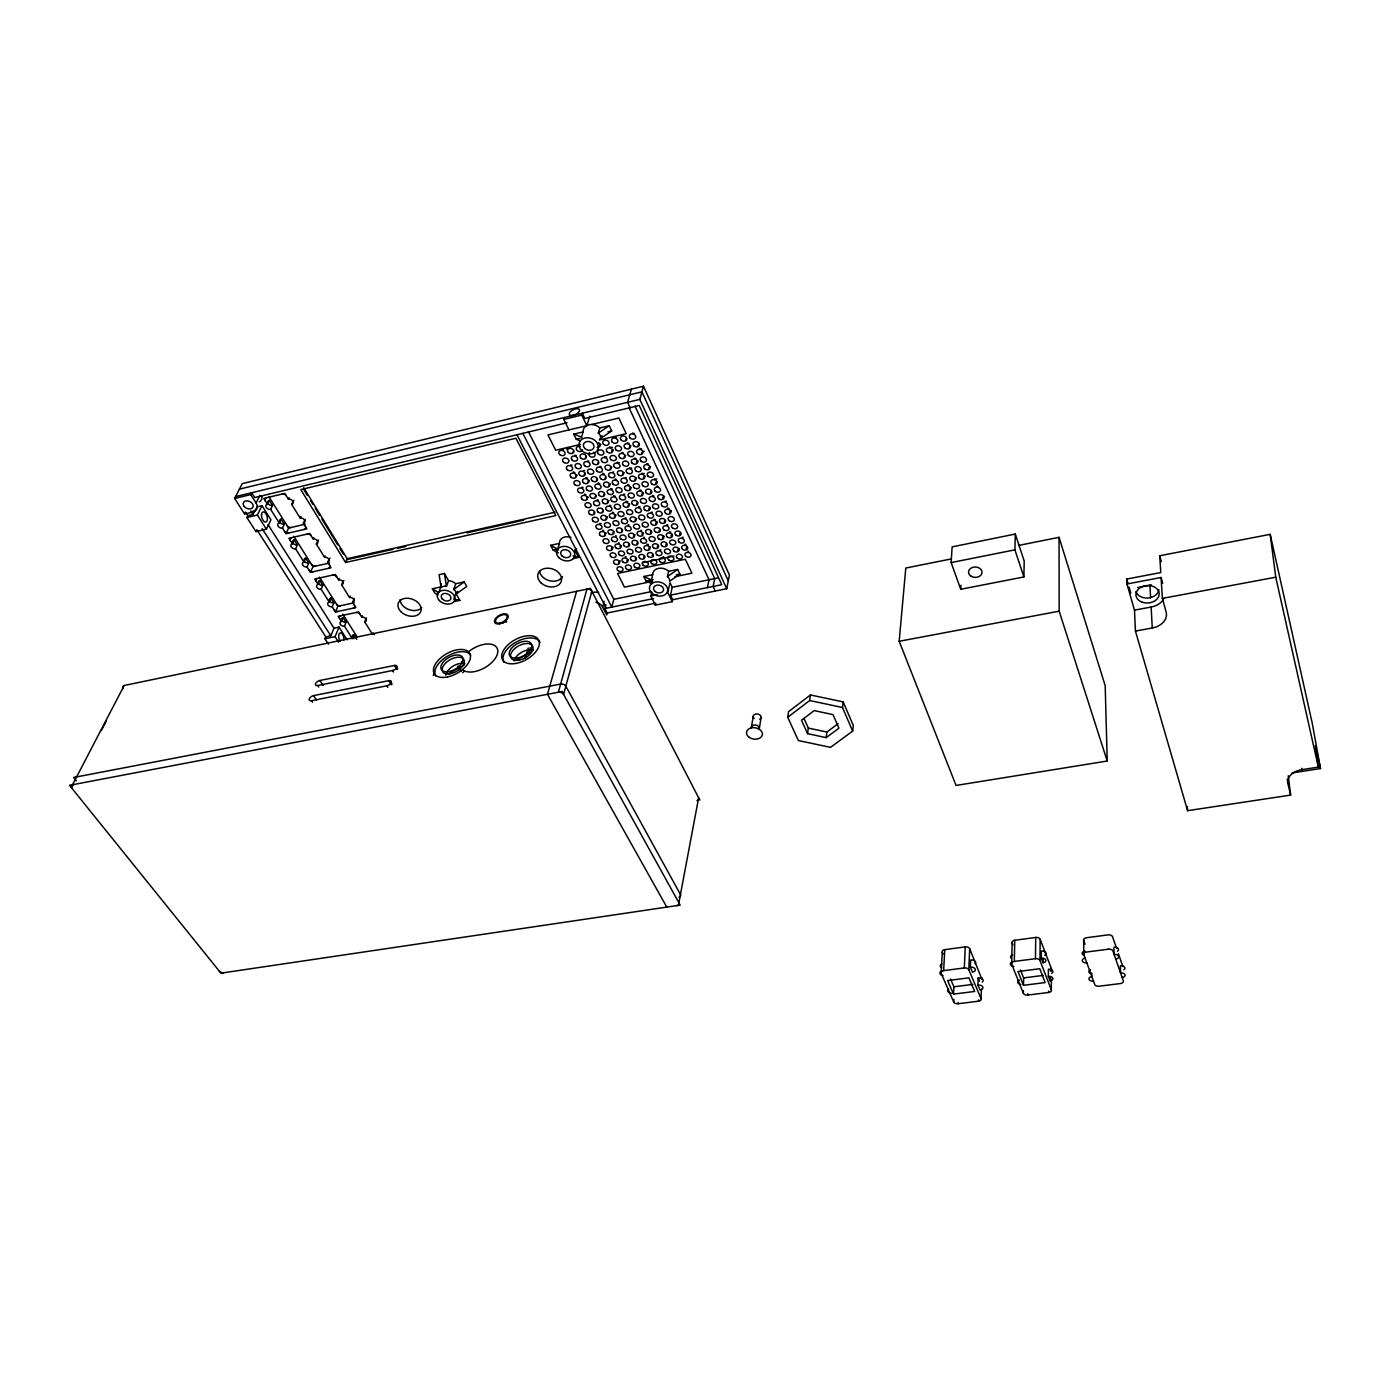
<?xml version="1.0" encoding="UTF-8"?>
<svg xmlns="http://www.w3.org/2000/svg" width="1390" height="1390" viewBox="0 0 1390 1390"><rect width="100%" height="100%" fill="white"/><g stroke="black" fill="none" stroke-linecap="round" stroke-linejoin="round"><path stroke-width="1.5" d="M1051.379 971.228L1051.379 968.587L1040.154 939.293A3.666 2.346 2.5 0 0 1035.706 937.451L1014.752 940.265A3.649 2.328 3 0 0 1012.129 943.028L1011.659 964.191L1023.353 993.294A3.649 2.259 3 0 0 1027.766 995.066L1048.633 992.477A3.666 2.276 2.6 0 0 1051.327 989.802L1051.344 979.151M1048.355 976.353A3.666 2.294 2.5 0 1 1052.769 978.16A3.666 2.294 2.5 0 1 1050.076 980.853L1048.355 976.353L1048.373 969.282A3.649 2.294 2.4 0 1 1052.491 970.55A3.649 2.294 2.4 0 1 1051.639 973.313M1048.633 992.477L1048.633 991.14M1050.076 980.853L1050.093 977.309M1041.319 958.144A3.701 2.328 2.5 0 1 1045.784 959.969A3.701 2.328 2.5 0 1 1043.091 962.731L1041.319 958.144L1041.371 951.055A3.684 2.328 2.5 0 1 1045.523 952.359A3.684 2.328 2.5 0 1 1044.672 955.173M1043.091 962.731L1043.108 959.187M1051.327 989.802L1039.981 960.507L1040.154 939.293M1039.981 960.507A3.718 2.346 2.6 0 0 1035.481 958.683L1035.706 937.451M1027.766 995.066L1027.783 993.746M1023.353 993.294L1023.405 990.618M1023.492 985.302L1017.984 971.54L1039.772 968.726L1045.158 982.574L1023.492 985.302L1023.613 977.917L1020.469 970.046M1023.891 576.954L1024.204 561.091L1015.308 534.055L952.133 546.861L951.142 562.585L960.733 589.273L1023.891 576.954L1014.909 549.849L1015.308 534.055M1011.659 964.191A3.684 2.328 3.1 0 1 1014.318 961.428L1014.752 940.265M981.74 978.821L969.681 948.692A3.614 2.311 4.1 0 0 965.251 946.885L944.783 949.631A3.597 2.294 4.6 0 0 942.298 952.341L941.134 973.348L953.714 1001.964A3.579 2.224 4.5 0 0 958.127 1003.736L978.49 1001.2A3.597 2.224 4.1 0 0 981.027 998.559L981.375 989.298M977.917 985.076A3.961 2.467 4 0 1 982.765 987.022A3.961 2.467 4 0 1 979.967 989.941L977.917 985.076L978.178 977.9A3.944 2.467 3.9 0 1 982.574 979.168A3.944 2.467 3.9 0 1 982.157 982.105M978.49 1001.2L978.543 999.862M981.027 998.559L968.795 969.751L969.681 948.692M970.324 967.162A3.996 2.519 4.1 0 1 975.224 969.125A3.996 2.519 4.1 0 1 972.427 972.114L970.324 967.162L970.62 959.986A3.979 2.519 4 0 1 974.824 961.046A3.979 2.519 4 0 1 975.12 963.861M968.795 969.751A3.649 2.294 4.2 0 0 964.312 967.944L965.251 946.885M958.127 1003.736L958.179 1002.398M953.54 994.111L947.615 980.576L968.899 977.848L974.703 991.452L953.54 994.111L953.905 986.796L950.534 979.047M953.714 1001.964L953.853 999.323M941.134 973.348A3.631 2.294 4.7 0 1 943.636 970.637L944.783 949.631M960.733 589.273L960.959 585.312M1018.627 545.436L1059.058 537.322L1105.189 685.687L1107.222 761.025L956.059 785.454L899.174 641.276L905.794 568.041L950.499 559.093M852.678 731.088L853.304 725.476L843.174 701.915L810.44 694.948L788.53 711.715L787.713 717.275L798.364 740.54L830.525 747.368L852.678 731.088L842.496 707.51L843.174 701.915M826.181 737.621L838.952 728.169L833.01 714.616L814.175 710.603L801.474 720.211L807.555 733.659L826.181 737.621L826.894 732.026L838.031 723.756M787.713 717.275L809.692 700.525L810.44 694.948M807.555 733.659L808.32 728.082L803.993 718.474M759.305 728.499L761.095 717.553M751.434 727.074L753.258 716.163M651.788 592.088L650.85 596.015L655.333 605.102L672.221 601.679L672.673 599.698L726.744 588.717L729.42 575.008L643.466 386.229L242.242 483.616L234.632 498.471L244.605 513.97L252.737 512.059L253.328 510.877M707.406 587.605L709.039 579.752L628.923 407.444M672.673 599.698L670.466 595.146L672.239 587.31L670.032 582.74L667.791 592.54L672.221 601.679M667.443 576.624L668.659 571.325L677.66 569.448L679.849 574.07L669.667 581.246A7.298 5.821 -53.7 0 0 667.443 576.607L677.66 569.448M655.333 605.102L655.802 603.121L607.187 613.007L606.683 614.971L602.635 607.117A9.122 6.742 15.3 0 0 595.945 602.235M651.997 581.767A7.298 2.537 49.6 0 1 651.423 579.943L652.709 574.643A9.209 6.985 13.6 0 1 658.443 568.371A9.209 6.985 13.6 0 1 668.659 571.325M528.374 431.612L613.807 599.316L611.791 607.117L522.814 433.35M607.187 613.007L604.876 608.525L605.918 604.633M602.635 607.117L604.181 601.262M726.744 588.717L639.834 399.382L643.466 386.229M576.624 591.289L547.469 694.305L666.766 907.097M631.373 389.165L627.62 402.318L630.104 407.67M598.291 433.124L599.82 427.981L609.237 425.74L611.722 430.952L600.793 438.319A7.749 6.533 -58.3 0 0 598.291 433.107L609.237 425.74M559.44 543.386L557.703 549.172L550.631 545.314L559.44 543.386A9.296 7.054 17.2 0 1 571.012 537.391M525.194 658.165L528.235 648.035M580.586 444.4L555.687 450.238L547.973 434.896L586.858 425.67L589.76 416.201M599.82 427.981A9.8 7.819 18.6 0 0 588.943 424.767A9.8 7.819 18.6 0 0 583.105 431.942L581.524 437.086L573.775 434.149L576.311 439.31L580.186 440.769M586.858 425.67L581.732 415.106L582.323 413.212L584.895 418.494L639.244 405.48L721.757 584.686L670.466 595.146M568.997 429.91L563.801 419.415L564.427 417.521M433.28 675.436L434.618 671.631M453.696 589.499L455.746 583.748L464.191 581.941L466.745 586.424L456.285 593.982A6.881 5.803 -51.2 0 0 453.713 589.482L464.191 581.941M446.451 586.441L448.536 580.69L444.418 573.531L439.101 574.678L441.134 587.57A6.881 6.168 -85.9 0 1 446.468 586.406L444.418 573.531M440.752 586.962L438.667 592.713L432.394 588.752L440.752 586.962A9.087 6.585 19.7 0 1 441.342 583.713M374.501 634.535A3.249 2.259 20.6 0 0 372.468 634.327L373.041 632.867M372.468 634.327L364.736 621.903L366.3 618.011M351.809 638.688A3.232 2.241 20.9 0 1 352.261 638.531L353.825 634.639L356.761 639.278M364.736 621.903A3.284 2.294 21.1 0 0 365.935 618.984A3.284 2.294 21.1 0 0 361.8 617.177L362.39 615.718M332.193 606.77L333.843 602.895L330.82 598.1L329.169 601.992A3.301 2.311 22.1 0 0 328.005 604.963A3.301 2.311 22.1 0 0 332.193 606.77L335.477 611.982L355.857 607.621L352.591 602.391L354.207 598.499M344.459 626.178L346.058 622.286L343.087 617.594L341.488 621.469A3.266 2.276 21.4 0 0 340.324 624.388A3.266 2.276 21.4 0 0 344.459 626.178L352.261 638.531M338.552 642.128L335.06 636.655L339.021 627.099L333.982 628.158L330.803 635.786L325.764 636.846L324.947 638.774L328.457 644.23M352.591 602.391A3.301 2.328 21.7 0 0 353.79 599.403A3.301 2.328 21.7 0 0 349.602 597.578L350.211 596.119M335.477 611.982L337.874 606.301L319.457 577.058M349.602 597.578L341.627 584.756L343.278 580.881A3.336 2.363 22.4 0 0 343.956 580.603M341.627 584.756A3.336 2.363 22.3 0 0 342.826 581.715A3.336 2.363 22.3 0 0 338.587 579.873L339.212 578.414M345.571 562.464L555.826 515.603L515.899 438.232L300.796 489.593L345.571 562.464L347.187 558.693L554.888 512.267M321.125 589.238L322.793 585.381L319.735 580.516L318.049 584.391A3.336 2.346 22.7 0 0 316.903 587.397A3.336 2.346 22.7 0 0 321.125 589.238L329.169 601.992M307.034 566.964L308.771 563.106L305.644 558.154L303.906 562.012A3.371 2.38 23.4 0 0 302.777 565.087A3.371 2.38 23.4 0 0 307.034 566.964L310.439 572.35L331.063 567.763L327.692 562.342L329.378 558.485A3.371 2.398 23.2 0 0 330.073 558.189M327.692 562.342A3.388 2.398 23.1 0 0 328.874 559.232A3.388 2.398 23.1 0 0 324.6 557.355L325.225 555.913M310.439 572.35L312.959 566.703L329.395 563.037M324.6 557.355L316.347 544.098L318.067 540.241A3.405 2.433 23.8 0 0 318.536 540.067M316.347 544.098A3.405 2.433 23.8 0 0 317.511 540.936A3.405 2.433 23.8 0 0 313.202 539.042L313.845 537.582M295.584 548.824L297.338 544.984L294.176 539.946L292.404 543.785A3.405 2.415 24 0 0 291.274 546.93A3.405 2.415 24 0 0 295.584 548.824L303.906 562.012M282.465 528.078L284.29 524.256L281.058 519.148L279.234 522.97A3.44 2.45 24.8 0 0 278.122 526.167A3.44 2.45 24.8 0 0 282.465 528.078L285.993 533.656L306.86 528.843L303.368 523.231L305.14 519.408M303.368 523.231A3.458 2.467 24.5 0 0 304.532 520.016A3.458 2.467 24.5 0 0 300.171 518.088L300.952 516.402M285.993 533.656L288.634 528.061L305.261 524.186M300.171 518.088L291.639 504.379L293.464 500.574A3.475 2.502 25.2 0 0 293.933 500.383M291.639 504.379A3.492 2.502 25.2 0 0 292.786 501.112A3.492 2.502 25.2 0 0 288.39 499.149L289.085 497.724M255.847 508.792L253.067 514.404L247.837 515.638L246.899 517.532L255.969 531.623L266.411 529.19L270.963 519.808L261.998 505.682L256.785 506.933M270.633 509.348L272.492 505.543L269.226 500.348L267.349 504.153A3.475 2.485 25.4 0 0 266.237 507.402A3.475 2.485 25.4 0 0 270.633 509.348L279.234 522.97M255.969 531.623L256.889 529.746L325.764 636.846M246.899 517.532L257.376 515.047L261.998 505.682M252.737 512.059A9.608 6.794 25.9 0 0 256.073 503.024L259.861 495.413M244.605 513.97L245.561 512.093L247.837 515.638M234.632 498.471L250.721 494.597L251.66 492.72L254.718 497.533L567.016 422.786M699.865 800.154L590.403 588.422L124.197 685.496L72.523 784.742A3.823 2.276 22.7 0 0 71.516 787.835L73.149 784.69M101.366 730.48L106.318 720.958M516.072 660.389L531.953 651.58L529.885 647.862M448.379 673.768L464.121 665.063L461.966 661.432M239.41 489.141L641.919 391.841L728.291 580.846M235.588 496.595L639.834 399.382M563.801 419.415L581.732 415.106M591.688 424.489L618.863 418.025L626.23 433.68L599.246 440.005M573.775 434.149L583.105 431.942M576.311 439.31L580.03 438.423M607.951 431.838L611.722 430.952M346.77 559.666L393.109 549.311M397.332 548.372L405.758 546.496M466.849 532.839L523.717 520.138M550.631 545.314L553.081 549.988L556.608 549.224M337.874 606.301L354.12 602.808M573.01 558.624L578.57 557.425L574.765 550.04A9.296 7.054 17.2 0 0 576.52 548.511M454.599 601.488L459.864 600.376L455.816 593.339L453.783 599.107L459.864 600.376M642.302 562.759L673.976 556.087M324.947 638.774L335.06 636.655M651.771 583.678L646.055 581.09L643.796 576.503L652.709 574.643M646.055 581.09L653.161 579.613M676.27 574.817L679.849 574.07M652.518 581.333L624.457 587.153L617.577 573.445L685.34 559.232L691.907 573.184L674.949 576.694M613.807 599.316L651.267 591.619M672.239 587.31L717.587 577.997M650.85 596.015L657.209 594.712M604.876 608.525L653.561 598.586M318.744 687.007L317.754 685.513A3.77 1.946 -31.7 0 1 315.599 683.637A3.77 1.946 -31.7 0 1 319.822 680.492L394.465 665.462A3.805 2.015 -30.7 0 1 396.828 667.322L397.766 668.851M317.754 685.513L392.588 670.501A3.805 2.015 -30.7 0 0 396.828 667.322M951.142 562.585L1014.909 549.849M312.489 702.193L311.482 700.699A3.805 1.981 -32 0 1 309.31 698.788A3.805 1.981 -32 0 1 313.584 695.608L388.783 680.666A3.84 2.05 -31 0 1 391.146 682.577L392.102 684.106M311.482 700.699L386.854 685.791A3.84 2.05 -31 0 0 391.146 682.577M1288.252 775.742L1290.632 795.097L1187.599 810.683L1135.439 631.077L1134.483 610.123L1126.96 583.991L1126.751 579.057L1160.772 572.558L1159.746 555.757L1270.182 534.333L1312.23 723.148L1320.5 768.548L1292.057 772.944M1126.96 583.991L1161.084 577.493L1162.666 583.314M1137.611 587.553L1149.93 585.225A17.358 13.136 -4.4 0 0 1151.424 584.895M899.174 641.276L1059.163 611.183L1059.058 537.322M1135.439 631.077L1152.275 628.002A17.792 13.205 -3.8 0 0 1166.123 612.017L1162.37 598.395L1275.759 577.197L1270.182 534.333M1134.483 610.123L1151.129 607.048A17.584 13.17 -4.1 0 0 1163.899 598.603M1290.632 795.097L1287.852 783.456A16.975 11.415 -5.1 0 1 1301.926 769.66L1318.363 767.124L1315.357 745.579L1320.5 768.548M943.636 970.637L964.312 967.944M1014.318 961.428L1035.481 958.683M953.905 986.796L972.878 984.381M1023.613 977.917L1043.23 975.415M809.692 700.525L842.496 707.51M808.32 728.082L826.894 732.026M573.062 555.826L578.57 557.425M643.796 576.503L651.423 579.943M553.081 549.988L558.38 552.89M438.128 595.198L434.983 593.2L432.394 588.752M76.294 780.885L73.583 777.497L560.622 684.054A4.014 2.849 15.2 0 1 565.834 686.243L680.457 894.482A3.631 2.363 10.7 0 1 678.98 897.21M313.584 695.608L316.572 700.091M319.822 680.492L323.106 685.461M250.791 510.86L253.067 514.404M262.102 528.53L330.803 635.786M268.062 524.655L333.982 628.158M257.376 515.047L266.411 529.19M339.021 627.099L347.118 639.834M250.721 494.597L256.073 503.024M386.854 685.791L387.827 687.32M267.349 504.153L263.753 498.437L284.828 493.415L288.39 499.149M292.404 543.785L288.911 538.278L309.744 533.482L313.202 539.042M318.049 584.391L314.679 579.057L335.251 574.504L338.587 579.873M341.488 621.469L338.222 616.309L358.568 611.982L361.8 617.177M388.783 680.666L391.337 684.731M268.704 496.404L288.634 528.061M293.777 536.245L312.959 566.703M342.809 614.172L357.317 637.193M392.588 670.501L393.526 672.03M394.465 665.462L396.984 669.528M303.68 487.699L347.187 558.693M303.837 489.628L307.225 495.153M310.613 500.695L312.872 504.379M315.13 508.062L319.648 515.429M321.907 519.113L337.735 544.915M339.994 548.598L343.382 554.141M457.918 665.984L461.219 671.544M516.976 434.757L606.266 608.247M715.277 591.045L713.139 586.441L714.738 578.587L634.952 406.002M942.298 952.341L943.098 954.165M978.178 977.9L979.55 981.149M1012.129 943.028L1012.858 944.87M1085.069 944.297L1083.714 940.544A3.736 2.38 1.4 0 1 1086.511 937.729L1108.056 934.879A3.753 2.398 0.9 0 1 1112.539 936.738L1116.448 948.015M1118.377 953.61L1122.859 966.536M1059.163 611.183L1107.222 761.025M1126.751 579.057L1127.916 583.088M1129.062 587.101L1130.8 593.13M1159.746 555.757L1161.31 561.56M1275.759 577.197L1318.363 767.124M1301.752 768.305L1301.926 769.66M1287.349 779.39L1287.852 783.456M1187.321 806.53L1187.599 810.683M1161.084 577.493L1162.37 598.395M1149.93 585.225L1150.625 597.874M1151.129 607.048L1152.275 628.002M1091.758 973L1091.828 976.579A3.718 2.311 1.6 0 0 1089.03 979.307A3.718 2.311 1.6 0 0 1093.478 981.114M1083.627 940.109L1083.818 954.374M502.416 623.363A3.77 2.05 -28.7 0 1 506.742 621.956M504.066 662.439A20.572 11.415 -28.8 0 1 516.09 642.093A20.572 11.415 -28.8 0 1 539.98 642.423M514.057 660.98A12.284 6.863 -28.8 0 1 521.684 652.24A12.284 6.863 -28.8 0 1 533.274 650.086M445.808 675.158A12.18 6.672 -30 0 1 453.192 666.053A12.18 6.672 -30 0 1 464.972 663.673M468.465 651.788A20.485 11.207 -29.5 0 1 494.944 645.742A20.485 11.207 -29.5 0 1 488.359 665.393A20.485 11.207 -29.5 0 1 462.505 669.563M464.33 671.353A20.381 11.103 -29.9 0 1 462.731 672.656M435.678 675.957A20.381 11.103 -29.9 0 1 447.319 656.271A20.381 11.103 -29.9 0 1 470.741 655.177M75.599 779.999A3.805 2.294 22.8 0 1 76.589 776.923M123.015 688.363A3.614 2.294 23.8 0 1 124.197 685.496M602.009 435.609A9.8 7.819 18.6 0 1 599.872 438.667M581.715 437.919A7.819 2.832 51.5 0 1 581.507 437.068M340.185 641.346A4.952 2.485 77.2 0 1 338.795 634.83A4.952 2.485 77.2 0 1 341.957 633.649A4.952 2.485 77.2 0 1 343.938 639.939M562.498 576.659A12.162 9.07 17.2 0 1 549.45 580.707A12.162 9.07 17.2 0 1 539.494 570.682M421.726 607.691A11.954 8.531 20.4 0 1 408.66 609.515A11.954 8.531 20.4 0 1 400.129 599.524M677.66 550.388A3.093 2.38 13.2 0 1 679.415 548.511M663.673 556.799A3.075 2.363 13.8 0 1 663.065 556.695M652.171 555.67A3.075 2.346 14 0 1 652.31 555.201M643.726 557.459A3.075 2.346 14.3 0 1 643.952 556.782M635.317 559.249A3.075 2.328 14.6 0 1 635.838 558.172M626.907 561.021A3.058 2.328 14.8 0 1 628.054 559.51M618.533 562.794A3.058 2.328 15.1 0 1 620.392 561.021M626.212 556.956A3.075 2.346 15.1 0 1 625.309 556.678M648.8 548.685A3.093 2.363 14.3 0 1 650.451 546.948M660.91 549.815A3.093 2.38 14 0 1 660.024 549.762M657.279 546.861A3.093 2.38 14 0 1 658.026 545.61M665.81 545.054A3.093 2.38 13.7 0 1 666.192 544.15M671.005 536.14A3.11 2.398 13.6 0 1 672.447 534.472M662.439 537.982A3.11 2.398 13.9 0 1 664.107 536.227M648.435 544.585A3.093 2.38 14.5 0 1 646.941 544.133M636.898 543.473A3.093 2.363 14.7 0 1 637.124 542.778M628.436 545.28A3.093 2.363 15 0 1 628.958 544.185M620.01 547.087A3.075 2.346 15.3 0 1 621.139 545.54M611.6 548.894A3.075 2.346 15.5 0 1 613.199 547.156M619.297 542.969A3.093 2.363 15.5 0 1 618.689 542.812M633.458 536.401A3.093 2.38 15 0 1 635.091 534.646M644.404 537.426A3.11 2.398 14.7 0 1 643.813 537.218M641.954 534.559A3.11 2.398 14.7 0 1 643.136 532.995M650.503 532.718A3.11 2.398 14.4 0 1 651.041 531.623M659.051 530.876A3.11 2.415 14.1 0 1 659.173 530.389M670.692 532.005A3.11 2.415 13.8 0 1 669.476 531.675M667.912 524.864A3.127 2.433 14.1 0 1 666.696 524.742M664.246 521.858A3.127 2.433 14.1 0 1 664.993 520.555M655.646 523.717A3.127 2.415 14.4 0 1 657.331 521.945M641.589 530.424A3.11 2.398 14.9 0 1 640.981 530.32M621.486 531.154A3.11 2.398 15.5 0 1 621.851 530.233M616.395 535.967A3.11 2.38 15.7 0 1 615.492 535.845M613.007 532.995A3.11 2.38 15.7 0 1 613.72 531.71M604.563 534.82A3.093 2.38 16 0 1 606.179 533.065M603.816 530.667A3.11 2.38 16.3 0 1 602.617 530.25M628.975 525.038A3.127 2.415 15.4 0 1 628.089 524.69M635.056 520.277A3.127 2.415 15.2 0 1 636.707 518.505M655.298 519.53A3.127 2.433 14.6 0 1 654.082 519.217M652.466 512.319A3.145 2.45 14.8 0 1 651.25 512.198M648.783 509.296A3.145 2.45 14.8 0 1 650.451 507.489M626.108 517.984A3.127 2.433 15.7 0 1 625.17 517.775M614.449 516.854A3.127 2.415 16 0 1 616.1 515.064M605.936 518.731A3.127 2.415 16.2 0 1 607.569 516.941M601.158 523.596A3.11 2.398 16.5 0 1 599.646 523.387M593.86 513.414A3.127 2.415 16.8 0 1 594.381 512.284M602.374 511.52A3.127 2.415 16.5 0 1 602.6 510.825M613.72 512.615A3.127 2.433 16.2 0 1 612.521 512.198M628.054 505.838A3.145 2.45 15.7 0 1 629.722 504.031M640.078 506.985A3.145 2.45 15.4 0 1 638.549 506.638M636.672 503.927A3.145 2.45 15.4 0 1 637.61 502.45M653.926 495.83A3.162 2.485 15 0 1 652.379 495.483M650.503 492.738A3.162 2.485 15 0 1 651.25 491.417M641.815 494.684A3.162 2.485 15.3 0 1 643.5 492.842M627.654 501.599A3.145 2.467 15.9 0 1 626.125 501.13M610.783 505.439A3.145 2.45 16.5 0 1 609.863 505.3M607.343 502.381A3.145 2.45 16.5 0 1 608.976 500.574M586.632 498.923A3.145 2.433 17.3 0 1 588.248 497.116M598.326 500.053A3.145 2.45 17 0 1 597.092 499.722M595.181 497.012A3.145 2.45 17 0 1 596.084 495.518M603.747 495.083A3.162 2.45 16.7 0 1 604.111 494.145M615.179 496.161A3.162 2.467 16.5 0 1 613.702 495.57M624.718 494.284A3.162 2.467 16.2 0 1 623.485 494.162M629.635 489.263A3.162 2.485 15.9 0 1 631.303 487.421M641.45 490.392A3.18 2.485 15.6 0 1 639.904 489.923M643.518 477.917A3.18 2.519 15.6 0 1 645.203 476.058M634.778 479.897A3.18 2.502 15.9 0 1 636.464 478.038M628.923 484.919A3.18 2.502 16.2 0 1 627.689 484.484M612.226 488.88A3.162 2.485 16.7 0 1 610.679 488.533M608.75 485.788A3.162 2.485 16.7 0 1 610.418 483.946M585.833 494.632A3.162 2.45 17.5 0 1 584.617 494.197M583.088 487.351A3.162 2.467 17.8 0 1 581.871 487.23M587.883 482.313A3.18 2.485 17.6 0 1 589.516 480.453M599.681 483.425A3.18 2.485 17.3 0 1 598.152 482.955M596.501 480.349A3.18 2.485 17.3 0 1 597.422 478.838M605.136 478.386A3.18 2.502 17 0 1 605.501 477.43M616.343 479.394A3.18 2.502 16.7 0 1 615.162 478.872M626.282 477.552A3.18 2.519 16.4 0 1 625.361 477.482M622.511 474.424A3.18 2.519 16.4 0 1 624.18 472.565M644.3 473.503A3.197 2.537 15.8 0 1 641.885 473.243M636.429 462.922A3.214 2.554 16.1 0 1 638.132 461.046M631.72 468.048A3.197 2.537 16.4 0 1 629.583 467.735M613.685 472.079A3.197 2.519 17 0 1 612.747 471.94M610.193 468.934A3.197 2.519 17 0 1 611.861 467.057M604.059 473.921A3.197 2.502 17.3 0 1 602.617 473.208M587.414 477.986A3.18 2.485 17.8 0 1 585.868 477.517M584.217 474.894A3.18 2.485 17.8 0 1 585.364 473.243M575.599 476.857A3.18 2.485 18.1 0 1 577.232 475.015M574.782 472.478A3.197 2.502 18.4 0 1 573.288 471.888M584.599 470.532A3.197 2.502 18.1 0 1 583.418 470.498M601.053 466.553A3.197 2.519 17.6 0 1 600.098 466.345M597.856 463.426A3.197 2.519 17.6 0 1 598.378 462.262M619.384 462.522A3.214 2.537 17 0 1 617.23 462.227M624.11 457.136A3.214 2.554 16.7 0 1 625.761 455.486M636.029 458.509A3.214 2.554 16.4 0 1 634.483 458.04M629.305 447.476A3.232 2.571 16.7 0 1 630.956 445.825M623.328 452.914A3.232 2.571 17 0 1 622.095 452.48M611.704 451.576A3.214 2.554 17.3 0 1 613.337 449.926M606.718 457.032A3.214 2.554 17.6 0 1 604.859 456.684M588.682 461.046A3.214 2.537 18.2 0 1 587.744 460.837M585.503 457.657A3.214 2.537 18.2 0 1 586.18 456.546M571.985 465.077A3.197 2.519 18.7 0 1 570.751 464.938M576.294 455.52A3.214 2.537 18.7 0 1 575.026 455.19M573.08 452.115A3.214 2.537 18.7 0 1 573.757 451.003M593.426 452.393A3.232 2.554 18.1 0 1 594.572 456.268A3.232 2.554 18.1 0 1 589.916 456.302A3.232 2.554 18.1 0 1 589.707 452.41M599.264 445.999A3.232 2.554 17.9 0 1 600.897 444.348M612.382 447.319A3.232 2.571 17.6 0 1 609.654 446.902M628.853 443.271A3.232 2.589 17 0 1 627.29 442.785M625.691 439.813A3.232 2.589 17 0 1 626.612 438.51M616.378 437.659A3.249 2.589 17.6 0 1 614.797 437.172M598.499 442.663A3.249 2.571 18.2 0 1 597.074 447.458M582.549 449.769A3.249 2.554 18.7 0 1 578.761 451.42A3.249 2.554 18.7 0 1 576.329 447.945A3.249 2.554 18.7 0 1 580.29 446.52M566.859 448.188A3.232 2.537 19.3 0 1 566.373 449.126M563.541 449.943A3.232 2.537 19.3 0 1 562.585 449.648M558.068 550.284A7.124 2.015 51.9 0 1 557.685 549.154M457.71 591.462A9.087 6.585 19.7 0 1 456.146 593.13M448.536 580.69A9.087 6.585 19.7 0 1 455.746 583.748M591.375 593.043A9.07 6.742 15.4 0 1 598.586 592.488M261.668 495.709A9.539 6.794 26 0 1 259.374 501.912M353.859 638.653A3.232 2.241 20.9 0 1 352.365 636.863M352.348 635.96A3.232 2.241 20.9 0 1 353.825 634.639M346.058 622.286A3.266 2.276 21.5 0 1 341.923 620.496A3.266 2.276 21.5 0 1 343.087 617.594M333.843 602.895A3.301 2.311 22.1 0 1 329.656 601.071A3.301 2.311 22.1 0 1 330.82 598.1M322.793 585.381A3.319 2.346 22.7 0 1 318.588 583.539A3.319 2.346 22.7 0 1 319.735 580.516M308.771 563.106A3.371 2.38 23.5 0 1 304.514 561.23A3.371 2.38 23.5 0 1 305.644 558.154M297.338 544.984A3.405 2.415 24.1 0 1 293.047 543.09A3.405 2.415 24.1 0 1 294.176 539.946M284.29 524.256A3.44 2.45 24.8 0 1 279.946 522.345A3.44 2.45 24.8 0 1 281.058 519.148M272.492 505.543A3.475 2.485 25.5 0 1 268.114 503.597A3.475 2.485 25.5 0 1 269.226 500.348M634.413 433.524A3.249 2.624 17 0 1 632.537 433.02M641.607 448.883A3.232 2.589 16.4 0 1 639.452 448.223M638.097 445.686A3.232 2.589 16.4 0 1 639.07 444.122M641.676 453.835A3.214 2.571 16.1 0 1 644.213 451.264M648.383 464.051A3.214 2.554 15.8 0 1 646.837 463.582M648.765 468.447A3.197 2.537 15.5 0 1 650.468 466.571M656.74 478.942A3.197 2.519 15.2 0 1 654.464 478.855M658.252 486.378A3.18 2.502 15 0 1 657.07 485.84M655.75 483.39A3.18 2.502 15 0 1 657.209 481.635M666.366 501.234A3.162 2.485 14.5 0 1 665.15 501.112M662.665 498.159A3.162 2.485 14.5 0 1 664.368 496.334M669.181 508.514A3.145 2.467 14.2 0 1 667.652 508.045M669.494 512.736A3.145 2.45 14 0 1 671.457 510.877M683.22 537.287A3.11 2.415 13.3 0 1 682.316 537.235M679.606 534.299A3.11 2.415 13.3 0 1 680.353 533.013M685.948 544.359A3.093 2.398 13.1 0 1 685.027 544.15M688.641 551.291A3.093 2.38 12.9 0 1 688.033 551.083M686.208 548.702A3.093 2.38 12.9 0 1 687.424 546.913M1122.164 977.518A3.736 2.328 1 0 0 1125.014 974.772A3.736 2.328 1 0 0 1120.566 972.948L1120.34 965.772A3.718 2.328 0.9 0 1 1124.406 966.971A3.718 2.328 0.9 0 1 1123.798 969.734M1115.736 959.1A3.77 2.38 1 0 0 1118.62 956.285A3.77 2.38 1 0 0 1114.12 954.444L1113.911 947.25A3.753 2.38 0.9 0 1 1118.012 948.466A3.753 2.38 0.9 0 1 1117.404 951.281M1089.969 973.313A3.701 2.311 1.5 0 1 1090.438 969.751M1086.824 962.818A3.736 2.363 1.6 0 1 1082.323 960.959A3.736 2.363 1.6 0 1 1085.138 958.179M1083.592 955.173A3.736 2.363 1.5 0 1 1082.237 952.776A3.736 2.363 1.5 0 1 1085.034 951.021M282.187 494.041A3.18 2.276 25.4 0 1 286.305 495.813M307.138 534.073A3.11 2.224 24 0 1 311.186 535.793M332.679 575.078A3.041 2.155 22.6 0 1 336.641 576.746M356.014 612.521A2.989 2.085 21.3 0 1 359.906 614.137M265.247 500.817A3.18 2.259 25.6 0 1 266.376 497.811M290.371 540.571A3.11 2.207 24.2 0 1 291.5 537.669M316.086 581.281A3.041 2.137 22.8 0 1 317.233 578.483M339.577 618.463A2.989 2.085 21.6 0 1 340.759 615.77M329.656 565.504A3.058 2.172 23 0 1 328.474 568.336M305.4 526.497A3.127 2.224 24.3 0 1 304.236 529.434M354.502 605.449A3.006 2.102 21.6 0 1 353.303 608.177M288.581 533.048A3.127 2.224 24.5 0 1 284.533 531.345M291.222 527.453A3.11 2.207 24.6 0 1 287.174 525.733M313.011 571.776A3.058 2.155 23.2 0 1 309.032 570.109M315.513 566.13A3.041 2.155 23.3 0 1 311.534 564.462M338.031 611.444A2.989 2.085 21.9 0 1 334.121 609.81M340.394 605.762A2.989 2.085 21.9 0 1 336.502 604.146M951.629 993.416A3.944 2.45 4.6 0 1 948.067 991.8A3.944 2.45 4.6 0 1 948.675 989.194M943.063 975.624A3.979 2.502 4.7 0 1 939.953 973.452A3.979 2.502 4.7 0 1 941.777 970.967M941.656 967.822A3.961 2.502 4.6 0 1 941.847 963.948M981.792 977.518A3.562 2.241 4 0 1 981.444 979.203M1020.799 984.381A3.631 2.276 3.1 0 1 1017.706 982.487A3.631 2.276 3.1 0 1 1019.426 980.124M1013.918 966.415A3.666 2.311 3.1 0 1 1010.443 964.452A3.666 2.311 3.1 0 1 1012.476 961.95M1011.225 958.301A3.649 2.311 3.1 0 1 1012.632 954.878M696.946 800.623A3.458 2.363 10.7 0 0 698.649 797.791L678.893 902.753A3.649 2.363 10.6 0 1 676.843 905.602M223.773 972.722A3.423 1.946 18.2 0 1 219.238 971.054M1051.379 968.587A3.614 2.276 2.5 0 1 1050.232 970.828M1158.86 589.638A11.607 8.722 -4.1 0 1 1148.071 598.013A11.607 8.722 -4.1 0 1 1135.96 591.497M754.145 718.456A3.979 2.849 9.4 0 1 754.631 714.443A3.979 2.849 9.4 0 1 760.191 715.242A3.979 2.849 9.4 0 1 759.705 719.255M751.382 727.717A3.996 2.849 9.4 0 1 756.264 725.146A3.996 2.849 9.4 0 1 758.818 729.559M591.862 591.254L563.593 694.409A4.031 2.849 15.2 0 0 558.363 692.22L586.945 589.134A3.805 2.832 15.7 0 1 591.862 591.254M561.994 691.525L69.5 785.315L220.923 973.156L680.197 905.116L561.994 691.525M1108.421 949.179L1086.719 952.011A3.753 2.38 1.5 0 0 1083.905 954.808L1094.677 984.398A3.701 2.311 1.5 0 0 1099.09 986.205L1120.462 983.547A3.718 2.311 1.1 0 0 1123.311 980.836L1112.938 951.038A3.77 2.398 1 0 0 1108.421 949.179M499.618 623.849A7.558 4.083 -28.7 0 0 507.993 615.336A7.558 4.083 -28.7 0 0 496.386 617.56A7.558 4.083 -28.7 0 0 499.618 623.849M516.072 663.412A20.589 11.415 -28.8 0 0 538.625 639.921A20.589 11.415 -28.8 0 0 506.864 645.933A20.589 11.415 -28.8 0 0 516.072 663.412M518.835 660.18A12.319 6.846 -28.8 0 0 532.683 646.228A12.319 6.846 -28.8 0 0 513.796 649.443A12.319 6.846 -28.8 0 0 518.835 660.18M447.528 676.93A20.398 11.085 -29.9 0 0 469.733 653.456A20.398 11.085 -29.9 0 0 438.562 659.937A20.398 11.085 -29.9 0 0 447.528 676.93M450.047 673.785A12.215 6.655 -29.9 0 0 464.034 659.937A12.215 6.655 -29.9 0 0 445.651 663.047A12.215 6.655 -29.9 0 0 450.047 673.785M581.68 450.551A9.886 7.836 18.4 0 0 597.995 449.161A9.886 7.836 18.4 0 0 586.372 437.815A9.886 7.836 18.4 0 0 581.68 450.551M584.843 448.466A5.438 4.309 18.4 0 0 593.808 447.684A5.438 4.309 18.4 0 0 587.397 441.447A5.438 4.309 18.4 0 0 584.843 448.466M652.466 593.652A9.278 7.002 13.5 0 0 667.548 591.341A9.278 7.002 13.5 0 0 655.698 581.976A9.278 7.002 13.5 0 0 652.466 593.652M655.211 591.584A5.108 3.84 13.5 0 0 663.499 590.298A5.108 3.84 13.5 0 0 656.984 585.155A5.108 3.84 13.5 0 0 655.211 591.584M261.459 514.856A5.265 2.728 74.4 0 0 265.716 522.067A5.265 2.728 74.4 0 0 266.115 514.005A5.265 2.728 74.4 0 0 261.459 514.856M541.144 582.966A12.197 9.07 17.2 0 0 561.195 581.559A12.197 9.07 17.2 0 0 546.67 568.232A12.197 9.07 17.2 0 0 541.144 582.966M400.859 611.617A11.989 8.531 20.3 0 0 420.597 611.93A11.989 8.531 20.3 0 0 407.235 598.239A11.989 8.531 20.3 0 0 400.859 611.617M677.347 558.207A3.093 2.38 13.2 0 0 682.386 557.39A3.093 2.38 13.2 0 0 678.442 554.245A3.093 2.38 13.2 0 0 677.347 558.207M668.798 560.014A3.093 2.363 13.5 0 0 673.837 559.197A3.093 2.363 13.5 0 0 669.893 556.052A3.093 2.363 13.5 0 0 668.798 560.014M660.267 561.803A3.093 2.363 13.7 0 0 665.289 560.987A3.093 2.363 13.7 0 0 661.345 557.859A3.093 2.363 13.7 0 0 660.267 561.803M651.771 563.593A3.093 2.346 14 0 0 656.792 562.776A3.093 2.346 14 0 0 652.831 559.649A3.093 2.346 14 0 0 651.771 563.593M643.309 565.365A3.075 2.346 14.3 0 0 648.296 564.566A3.075 2.346 14.3 0 0 644.352 561.438A3.075 2.346 14.3 0 0 643.309 565.365M634.865 567.137A3.075 2.346 14.5 0 0 639.852 566.338A3.075 2.346 14.5 0 0 635.89 563.228A3.075 2.346 14.5 0 0 634.865 567.137M626.23 568.718A3.075 2.328 14.8 0 0 631.338 568.354A3.075 2.328 14.8 0 0 627.741 564.966A3.075 2.328 14.8 0 0 626.23 568.718M617.838 570.491A3.075 2.328 15.1 0 0 622.928 570.109A3.075 2.328 15.1 0 0 619.332 566.755A3.075 2.328 15.1 0 0 617.838 570.491M614.363 563.558A3.075 2.328 15.3 0 0 619.471 563.176A3.075 2.328 15.3 0 0 615.857 559.788A3.075 2.328 15.3 0 0 614.363 563.558M622.772 561.786A3.075 2.346 15 0 0 627.898 561.404A3.075 2.346 15 0 0 624.284 557.998A3.075 2.346 15 0 0 622.772 561.786M631.199 559.996A3.093 2.346 14.8 0 0 636.342 559.614A3.093 2.346 14.8 0 0 632.745 556.209A3.093 2.346 14.8 0 0 631.199 559.996M639.886 558.398A3.093 2.363 14.5 0 0 644.891 557.581A3.093 2.363 14.5 0 0 640.929 554.436A3.093 2.363 14.5 0 0 639.886 558.398M648.383 556.591A3.093 2.363 14.2 0 0 653.404 555.792A3.093 2.363 14.2 0 0 649.425 552.629A3.093 2.363 14.2 0 0 648.383 556.591M656.897 554.801A3.093 2.38 13.9 0 0 661.935 553.985A3.093 2.38 13.9 0 0 657.974 550.822A3.093 2.38 13.9 0 0 656.897 554.801M665.445 552.977A3.11 2.38 13.7 0 0 670.484 552.16A3.11 2.38 13.7 0 0 666.522 548.998A3.11 2.38 13.7 0 0 665.445 552.977M674.011 551.17A3.11 2.398 13.4 0 0 679.067 550.353A3.11 2.398 13.4 0 0 675.106 547.173A3.11 2.398 13.4 0 0 674.011 551.17M670.658 544.098A3.11 2.398 13.6 0 0 675.731 543.264A3.11 2.398 13.6 0 0 671.752 540.067A3.11 2.398 13.6 0 0 670.658 544.098M662.057 545.923A3.11 2.398 13.9 0 0 667.13 545.089A3.11 2.398 13.9 0 0 663.152 541.909A3.11 2.398 13.9 0 0 662.057 545.923M653.509 547.747A3.11 2.38 14.2 0 0 658.547 546.93A3.11 2.38 14.2 0 0 654.568 543.751A3.11 2.38 14.2 0 0 653.509 547.747M644.96 549.571A3.11 2.38 14.4 0 0 649.999 548.755A3.11 2.38 14.4 0 0 646.02 545.575A3.11 2.38 14.4 0 0 644.96 549.571M636.238 551.187A3.093 2.38 14.7 0 0 641.398 550.788A3.093 2.38 14.7 0 0 637.784 547.365A3.093 2.38 14.7 0 0 636.238 551.187M627.759 552.994A3.093 2.363 15 0 0 632.902 552.612A3.093 2.363 15 0 0 629.288 549.189A3.093 2.363 15 0 0 627.759 552.994M619.297 554.801A3.093 2.363 15.2 0 0 624.44 554.419A3.093 2.363 15.2 0 0 620.809 550.996A3.093 2.363 15.2 0 0 619.297 554.801M610.87 556.591A3.093 2.346 15.5 0 0 615.996 556.209A3.093 2.346 15.5 0 0 612.365 552.803A3.093 2.346 15.5 0 0 610.87 556.591M607.343 549.589A3.093 2.363 15.7 0 0 612.486 549.189A3.093 2.363 15.7 0 0 608.855 545.766A3.093 2.363 15.7 0 0 607.343 549.589M615.805 547.764A3.11 2.363 15.5 0 0 620.948 547.382A3.11 2.363 15.5 0 0 617.316 543.942A3.11 2.363 15.5 0 0 615.805 547.764M624.266 545.957A3.11 2.38 15.2 0 0 629.444 545.558A3.11 2.38 15.2 0 0 625.813 542.117A3.11 2.38 15.2 0 0 624.266 545.957M632.78 544.133A3.11 2.38 14.9 0 0 637.958 543.733A3.11 2.38 14.9 0 0 634.327 540.293A3.11 2.38 14.9 0 0 632.78 544.133M641.311 542.291A3.11 2.398 14.7 0 0 646.489 541.891A3.11 2.398 14.7 0 0 642.875 538.451A3.11 2.398 14.7 0 0 641.311 542.291M650.086 540.658A3.11 2.398 14.4 0 0 655.142 539.824A3.11 2.398 14.4 0 0 651.145 536.627A3.11 2.398 14.4 0 0 650.086 540.658M658.669 538.816A3.127 2.415 14.1 0 0 663.742 537.982A3.127 2.415 14.1 0 0 659.746 534.785A3.127 2.415 14.1 0 0 658.669 538.816M667.27 536.974A3.127 2.415 13.8 0 0 672.36 536.14A3.127 2.415 13.8 0 0 668.382 532.926A3.127 2.415 13.8 0 0 667.27 536.974M663.881 529.798A3.145 2.433 14 0 0 668.972 528.965A3.145 2.433 14 0 0 664.976 525.733A3.145 2.433 14 0 0 663.881 529.798M655.246 531.675A3.127 2.415 14.3 0 0 660.337 530.824A3.127 2.415 14.3 0 0 656.323 527.609A3.127 2.415 14.3 0 0 655.246 531.675M646.645 533.534A3.127 2.415 14.6 0 0 651.719 532.683A3.127 2.415 14.6 0 0 647.705 529.486A3.127 2.415 14.6 0 0 646.645 533.534M637.854 535.185A3.127 2.415 14.9 0 0 643.049 534.785A3.127 2.415 14.9 0 0 639.417 531.31A3.127 2.415 14.9 0 0 637.854 535.185M629.305 537.026A3.127 2.398 15.2 0 0 634.483 536.627A3.127 2.398 15.2 0 0 630.851 533.152A3.127 2.398 15.2 0 0 629.305 537.026M620.774 538.868A3.11 2.398 15.4 0 0 625.952 538.469A3.11 2.398 15.4 0 0 622.32 535.011A3.11 2.398 15.4 0 0 620.774 538.868M612.278 540.71A3.11 2.38 15.7 0 0 617.438 540.31A3.11 2.38 15.7 0 0 613.789 536.853A3.11 2.38 15.7 0 0 612.278 540.71M603.816 542.534A3.11 2.38 16 0 0 608.959 542.135A3.11 2.38 16 0 0 605.31 538.695A3.11 2.38 16 0 0 603.816 542.534M600.254 535.445A3.127 2.38 16.2 0 0 605.414 535.046A3.127 2.38 16.2 0 0 601.748 531.571A3.127 2.38 16.2 0 0 600.254 535.445M608.75 533.604A3.127 2.398 15.9 0 0 613.928 533.187A3.127 2.398 15.9 0 0 610.262 529.729A3.127 2.398 15.9 0 0 608.75 533.604M617.264 531.745A3.127 2.398 15.7 0 0 622.442 531.345A3.127 2.398 15.7 0 0 618.793 527.87A3.127 2.398 15.7 0 0 617.264 531.745M625.795 529.885A3.127 2.415 15.4 0 0 631.008 529.486A3.127 2.415 15.4 0 0 627.359 525.993A3.127 2.415 15.4 0 0 625.795 529.885M634.361 528.026A3.127 2.415 15.1 0 0 639.591 527.609A3.127 2.415 15.1 0 0 635.942 524.117A3.127 2.415 15.1 0 0 634.361 528.026M642.962 526.15A3.145 2.433 14.8 0 0 648.192 525.75A3.145 2.433 14.8 0 0 644.56 522.24A3.145 2.433 14.8 0 0 642.962 526.15M651.823 524.482A3.145 2.433 14.6 0 0 656.914 523.63A3.145 2.433 14.6 0 0 652.883 520.399A3.145 2.433 14.6 0 0 651.823 524.482M660.459 522.605A3.145 2.45 14.3 0 0 665.567 521.754A3.145 2.45 14.3 0 0 661.553 518.505A3.145 2.45 14.3 0 0 660.459 522.605M657.036 515.343A3.162 2.467 14.5 0 0 662.144 514.491A3.162 2.467 14.5 0 0 658.113 511.225A3.162 2.467 14.5 0 0 657.036 515.343M648.122 517.045A3.145 2.45 14.8 0 0 653.387 516.628A3.145 2.45 14.8 0 0 649.738 513.101A3.145 2.45 14.8 0 0 648.122 517.045M639.487 518.939A3.145 2.45 15.1 0 0 644.734 518.522A3.145 2.45 15.1 0 0 641.068 514.995A3.145 2.45 15.1 0 0 639.487 518.939M630.869 520.816A3.145 2.433 15.4 0 0 636.099 520.416A3.145 2.433 15.4 0 0 632.433 516.889A3.145 2.433 15.4 0 0 630.869 520.816M622.286 522.709A3.145 2.433 15.7 0 0 627.498 522.293A3.145 2.433 15.7 0 0 623.832 518.783A3.145 2.433 15.7 0 0 622.286 522.709M613.72 524.569A3.145 2.415 15.9 0 0 618.932 524.169A3.145 2.415 15.9 0 0 615.249 520.677A3.145 2.415 15.9 0 0 613.72 524.569M605.189 526.445A3.127 2.415 16.2 0 0 610.384 526.045A3.127 2.415 16.2 0 0 606.7 522.553A3.127 2.415 16.2 0 0 605.189 526.445M596.675 528.304A3.127 2.398 16.5 0 0 601.853 527.905A3.127 2.398 16.5 0 0 598.169 524.412A3.127 2.398 16.5 0 0 596.675 528.304M593.078 521.128A3.145 2.415 16.7 0 0 598.273 520.711A3.145 2.415 16.7 0 0 594.572 517.219A3.145 2.415 16.7 0 0 593.078 521.128M601.609 519.252A3.145 2.433 16.4 0 0 606.805 518.835A3.145 2.433 16.4 0 0 603.121 515.325A3.145 2.433 16.4 0 0 601.609 519.252M610.158 517.358A3.145 2.433 16.2 0 0 615.37 516.958A3.145 2.433 16.2 0 0 611.687 513.431A3.145 2.433 16.2 0 0 610.158 517.358M618.741 515.481A3.145 2.433 15.9 0 0 623.971 515.064A3.145 2.433 15.9 0 0 620.288 511.537A3.145 2.433 15.9 0 0 618.741 515.481M627.359 513.57A3.162 2.45 15.6 0 0 632.589 513.153A3.162 2.45 15.6 0 0 628.923 509.626A3.162 2.45 15.6 0 0 627.359 513.57M635.995 511.676A3.162 2.45 15.3 0 0 641.242 511.259A3.162 2.45 15.3 0 0 637.576 507.715A3.162 2.45 15.3 0 0 635.995 511.676M644.647 509.765A3.162 2.467 15 0 0 649.929 509.348A3.162 2.467 15 0 0 646.263 505.786A3.162 2.467 15 0 0 644.647 509.765M653.335 507.854A3.162 2.467 14.7 0 0 658.634 507.42A3.162 2.467 14.7 0 0 654.968 503.875A3.162 2.467 14.7 0 0 653.335 507.854M649.86 500.504A3.18 2.485 15 0 0 655.159 500.087A3.18 2.485 15 0 0 651.476 496.508A3.18 2.485 15 0 0 649.86 500.504M641.155 502.45A3.18 2.485 15.3 0 0 646.437 502.016A3.18 2.485 15.3 0 0 642.753 498.437A3.18 2.485 15.3 0 0 641.155 502.45M632.467 504.361A3.162 2.467 15.6 0 0 637.732 503.945A3.162 2.467 15.6 0 0 634.048 500.383A3.162 2.467 15.6 0 0 632.467 504.361M623.815 506.29A3.162 2.467 15.9 0 0 629.062 505.873A3.162 2.467 15.9 0 0 625.378 502.311A3.162 2.467 15.9 0 0 623.815 506.29M615.179 508.201A3.162 2.45 16.2 0 0 620.427 507.784A3.162 2.45 16.2 0 0 616.726 504.24A3.162 2.45 16.2 0 0 615.179 508.201M606.579 510.113A3.162 2.45 16.4 0 0 611.808 509.696A3.162 2.45 16.4 0 0 608.108 506.151A3.162 2.45 16.4 0 0 606.579 510.113M597.995 512.007A3.145 2.433 16.7 0 0 603.225 511.589A3.145 2.433 16.7 0 0 599.507 508.062A3.145 2.433 16.7 0 0 597.995 512.007M589.447 513.918A3.145 2.433 17 0 0 594.659 513.501A3.145 2.433 17 0 0 590.941 509.974A3.145 2.433 17 0 0 589.447 513.918M585.816 506.655A3.162 2.45 17.2 0 0 591.028 506.221A3.162 2.45 17.2 0 0 587.292 502.676A3.162 2.45 17.2 0 0 585.816 506.655M594.381 504.726A3.162 2.45 17 0 0 599.611 504.309A3.162 2.45 17 0 0 595.893 500.765A3.162 2.45 17 0 0 594.381 504.726M602.982 502.815A3.162 2.467 16.7 0 0 608.229 502.381A3.162 2.467 16.7 0 0 604.494 498.836A3.162 2.467 16.7 0 0 602.982 502.815M611.6 500.886A3.18 2.467 16.4 0 0 616.865 500.47A3.18 2.467 16.4 0 0 613.146 496.89A3.18 2.467 16.4 0 0 611.6 500.886M620.253 498.958A3.18 2.485 16.1 0 0 625.517 498.524A3.18 2.485 16.1 0 0 621.817 494.962A3.18 2.485 16.1 0 0 620.253 498.958M628.923 497.029A3.18 2.485 15.8 0 0 634.205 496.595A3.18 2.485 15.8 0 0 630.504 492.998A3.18 2.485 15.8 0 0 628.923 497.029M637.628 495.083A3.18 2.502 15.5 0 0 642.927 494.649A3.18 2.502 15.5 0 0 639.226 491.052A3.18 2.502 15.5 0 0 637.628 495.083M646.367 493.12A3.18 2.502 15.2 0 0 651.667 492.685A3.18 2.502 15.2 0 0 647.983 489.089A3.18 2.502 15.2 0 0 646.367 493.12M642.84 485.701A3.197 2.519 15.5 0 0 648.174 485.249A3.197 2.519 15.5 0 0 644.456 481.635A3.197 2.519 15.5 0 0 642.84 485.701M634.083 487.664A3.197 2.502 15.8 0 0 639.4 487.23A3.197 2.502 15.8 0 0 635.682 483.616A3.197 2.502 15.8 0 0 634.083 487.664M625.361 489.628A3.197 2.502 16.1 0 0 630.66 489.193A3.197 2.502 16.1 0 0 626.942 485.579A3.197 2.502 16.1 0 0 625.361 489.628M616.673 491.591A3.18 2.485 16.4 0 0 621.956 491.139A3.18 2.485 16.4 0 0 618.22 487.56A3.18 2.485 16.4 0 0 616.673 491.591M608.003 493.537A3.18 2.485 16.7 0 0 613.268 493.103A3.18 2.485 16.7 0 0 609.532 489.506A3.18 2.485 16.7 0 0 608.003 493.537M599.351 495.483A3.18 2.467 17 0 0 604.615 495.049A3.18 2.467 17 0 0 600.88 491.469A3.18 2.467 17 0 0 599.351 495.483M590.733 497.411A3.18 2.467 17.2 0 0 595.98 496.977A3.18 2.467 17.2 0 0 592.244 493.415A3.18 2.467 17.2 0 0 590.733 497.411M582.149 499.34A3.162 2.45 17.5 0 0 587.379 498.906A3.162 2.45 17.5 0 0 583.626 495.344A3.162 2.45 17.5 0 0 582.149 499.34M578.466 491.991A3.18 2.467 17.8 0 0 583.713 491.556A3.18 2.467 17.8 0 0 579.943 487.977A3.18 2.467 17.8 0 0 578.466 491.991M587.067 490.045A3.18 2.485 17.5 0 0 592.331 489.61A3.18 2.485 17.5 0 0 588.578 486.014A3.18 2.485 17.5 0 0 587.067 490.045M595.702 488.081A3.197 2.485 17.2 0 0 600.984 487.647A3.197 2.485 17.2 0 0 597.231 484.05A3.197 2.485 17.2 0 0 595.702 488.081M604.372 486.135A3.197 2.502 17 0 0 609.654 485.683A3.197 2.502 17 0 0 605.901 482.087A3.197 2.502 17 0 0 604.372 486.135M613.059 484.154A3.197 2.502 16.7 0 0 618.359 483.72A3.197 2.502 16.7 0 0 614.623 480.106A3.197 2.502 16.7 0 0 613.059 484.154M621.782 482.191A3.197 2.519 16.4 0 0 627.099 481.739A3.197 2.519 16.4 0 0 623.363 478.125A3.197 2.519 16.4 0 0 621.782 482.191M630.521 480.21A3.197 2.519 16.1 0 0 635.856 479.759A3.197 2.519 16.1 0 0 632.12 476.127A3.197 2.519 16.1 0 0 630.521 480.21M639.296 478.23A3.214 2.537 15.8 0 0 644.647 477.778A3.214 2.537 15.8 0 0 640.912 474.129A3.214 2.537 15.8 0 0 639.296 478.23M635.734 470.706A3.214 2.554 16.1 0 0 641.085 470.254A3.214 2.554 16.1 0 0 637.35 466.588A3.214 2.554 16.1 0 0 635.734 470.706M626.942 472.704A3.214 2.537 16.4 0 0 632.276 472.253A3.214 2.537 16.4 0 0 628.541 468.604A3.214 2.537 16.4 0 0 626.942 472.704M618.168 474.702A3.214 2.537 16.7 0 0 623.502 474.251A3.214 2.537 16.7 0 0 619.749 470.619A3.214 2.537 16.7 0 0 618.168 474.702M609.428 476.701A3.214 2.519 17 0 0 614.745 476.249A3.214 2.519 17 0 0 610.992 472.617A3.214 2.519 17 0 0 609.428 476.701M600.723 478.681A3.197 2.519 17.2 0 0 606.023 478.23A3.197 2.519 17.2 0 0 602.252 474.616A3.197 2.519 17.2 0 0 600.723 478.681M592.036 480.662A3.197 2.502 17.5 0 0 597.318 480.21A3.197 2.502 17.5 0 0 593.547 476.596A3.197 2.502 17.5 0 0 592.036 480.662M583.383 482.625A3.197 2.502 17.8 0 0 588.648 482.191A3.197 2.502 17.8 0 0 584.877 478.577A3.197 2.502 17.8 0 0 583.383 482.625M574.748 484.589A3.197 2.485 18.1 0 0 580.012 484.154A3.197 2.485 18.1 0 0 576.225 480.558A3.197 2.485 18.1 0 0 574.748 484.589M571.012 477.152A3.197 2.502 18.3 0 0 576.294 476.718A3.197 2.502 18.3 0 0 572.489 473.086A3.197 2.502 18.3 0 0 571.012 477.152M579.665 475.172A3.214 2.502 18.1 0 0 584.947 474.72A3.214 2.502 18.1 0 0 581.159 471.088A3.214 2.502 18.1 0 0 579.665 475.172M588.352 473.191A3.214 2.519 17.8 0 0 593.652 472.739A3.214 2.519 17.8 0 0 589.864 469.09A3.214 2.519 17.8 0 0 588.352 473.191M597.057 471.193A3.214 2.519 17.5 0 0 602.356 470.741A3.214 2.519 17.5 0 0 598.586 467.092A3.214 2.519 17.5 0 0 597.057 471.193M605.779 469.177A3.214 2.537 17.2 0 0 611.114 468.725A3.214 2.537 17.2 0 0 607.343 465.077A3.214 2.537 17.2 0 0 605.779 469.177M614.536 467.179A3.214 2.537 17 0 0 619.888 466.727A3.214 2.537 17 0 0 616.118 463.061A3.214 2.537 17 0 0 614.536 467.179M623.328 465.164A3.232 2.554 16.7 0 0 628.68 464.712A3.232 2.554 16.7 0 0 624.927 461.028A3.232 2.554 16.7 0 0 623.328 465.164M632.155 463.148A3.232 2.571 16.3 0 0 637.524 462.679A3.232 2.571 16.3 0 0 633.753 458.995A3.232 2.571 16.3 0 0 632.155 463.148M628.541 455.52A3.232 2.571 16.6 0 0 633.927 455.069A3.232 2.571 16.6 0 0 630.157 451.35A3.232 2.571 16.6 0 0 628.541 455.52M619.697 457.571A3.232 2.571 16.9 0 0 625.066 457.101A3.232 2.571 16.9 0 0 621.295 453.401A3.232 2.571 16.9 0 0 619.697 457.571M610.888 459.603A3.232 2.554 17.2 0 0 616.239 459.134A3.232 2.554 17.2 0 0 612.469 455.451A3.232 2.554 17.2 0 0 610.888 459.603M602.113 461.636A3.232 2.554 17.5 0 0 607.447 461.167A3.232 2.554 17.5 0 0 603.66 457.484A3.232 2.554 17.5 0 0 602.113 461.636M593.356 463.652A3.232 2.537 17.8 0 0 598.69 463.183A3.232 2.537 17.8 0 0 594.885 459.517A3.232 2.537 17.8 0 0 593.356 463.652M584.634 465.667A3.214 2.537 18.1 0 0 589.951 465.198A3.214 2.537 18.1 0 0 586.146 461.549A3.214 2.537 18.1 0 0 584.634 465.667M575.929 467.666A3.214 2.519 18.4 0 0 581.228 467.214A3.214 2.519 18.4 0 0 577.423 463.565A3.214 2.519 18.4 0 0 575.929 467.666M567.259 469.664A3.214 2.519 18.6 0 0 572.558 469.212A3.214 2.519 18.6 0 0 568.736 465.58A3.214 2.519 18.6 0 0 567.259 469.664M563.489 462.14A3.232 2.519 18.9 0 0 568.788 461.689A3.232 2.519 18.9 0 0 564.966 458.022A3.232 2.519 18.9 0 0 563.489 462.14M572.176 460.125A3.232 2.537 18.7 0 0 577.493 459.656A3.232 2.537 18.7 0 0 573.67 455.99A3.232 2.537 18.7 0 0 572.176 460.125M580.898 458.092A3.232 2.554 18.4 0 0 586.232 457.64A3.232 2.554 18.4 0 0 582.41 453.957A3.232 2.554 18.4 0 0 580.898 458.092M598.412 454.026A3.232 2.571 17.8 0 0 603.764 453.557A3.232 2.571 17.8 0 0 599.959 449.856A3.232 2.571 17.8 0 0 598.412 454.026M607.221 451.976A3.249 2.571 17.5 0 0 612.59 451.507A3.249 2.571 17.5 0 0 608.785 447.806A3.249 2.571 17.5 0 0 607.221 451.976M616.048 449.926A3.249 2.589 17.2 0 0 621.434 449.457A3.249 2.589 17.2 0 0 617.647 445.738A3.249 2.589 17.2 0 0 616.048 449.926M624.909 447.875A3.249 2.589 16.9 0 0 630.313 447.389A3.249 2.589 16.9 0 0 626.525 443.671A3.249 2.589 16.9 0 0 624.909 447.875M621.26 440.161A3.266 2.606 17.2 0 0 626.664 439.692A3.266 2.606 17.2 0 0 622.859 435.939A3.266 2.606 17.2 0 0 621.26 440.161M612.382 442.246A3.266 2.606 17.6 0 0 617.768 441.759A3.266 2.606 17.6 0 0 613.963 438.024A3.266 2.606 17.6 0 0 612.382 442.246M603.521 444.314A3.249 2.589 17.9 0 0 608.907 443.844A3.249 2.589 17.9 0 0 605.084 440.109A3.249 2.589 17.9 0 0 603.521 444.314M568.406 452.532A3.232 2.554 19 0 0 573.722 452.063A3.232 2.554 19 0 0 569.883 448.362A3.232 2.554 19 0 0 568.406 452.532M559.683 454.565A3.232 2.537 19.2 0 0 565 454.096A3.232 2.537 19.2 0 0 561.16 450.412A3.232 2.537 19.2 0 0 559.683 454.565M559.11 557.859A9.365 7.054 17.1 0 0 574.522 556.712A9.365 7.054 17.1 0 0 563.419 546.409A9.365 7.054 17.1 0 0 559.11 557.859M562.081 555.983A5.143 3.875 17.1 0 0 570.56 555.357A5.143 3.875 17.1 0 0 564.444 549.693A5.143 3.875 17.1 0 0 562.081 555.983M439.362 600.549A9.139 6.585 19.6 0 0 454.478 600.758A9.139 6.585 19.6 0 0 444.418 590.264A9.139 6.585 19.6 0 0 439.362 600.549M442.385 599.055A5.021 3.631 19.6 0 0 450.707 599.159A5.021 3.631 19.6 0 0 445.165 593.391A5.021 3.631 19.6 0 0 442.385 599.055M244.275 506.533A5.282 3.736 25.9 0 0 252.858 507.315A5.282 3.736 25.9 0 0 247.368 500.834A5.282 3.736 25.9 0 0 244.275 506.533M572.68 415.419A5.595 2.676 -25.8 0 0 579.491 409.755A5.595 2.676 -25.8 0 0 571.064 411.04A5.595 2.676 -25.8 0 0 572.68 415.419M630.157 438.076A3.266 2.624 16.9 0 0 635.595 437.607A3.266 2.624 16.9 0 0 631.79 433.836A3.266 2.624 16.9 0 0 630.157 438.076M633.788 445.808A3.249 2.606 16.6 0 0 639.209 445.321A3.249 2.606 16.6 0 0 635.421 441.603A3.249 2.606 16.6 0 0 633.788 445.808M637.402 453.488A3.249 2.589 16.3 0 0 642.805 453.018A3.249 2.589 16.3 0 0 639.035 449.3A3.249 2.589 16.3 0 0 637.402 453.488M640.999 461.115A3.232 2.571 16 0 0 646.367 460.646A3.232 2.571 16 0 0 642.632 456.963A3.232 2.571 16 0 0 640.999 461.115M644.56 468.691A3.214 2.554 15.7 0 0 649.929 468.239A3.214 2.554 15.7 0 0 646.194 464.573A3.214 2.554 15.7 0 0 644.56 468.691M648.105 476.231A3.214 2.537 15.5 0 0 653.456 475.78A3.214 2.537 15.5 0 0 649.738 472.131A3.214 2.537 15.5 0 0 648.105 476.231M651.615 483.72A3.197 2.519 15.2 0 0 656.966 483.286A3.197 2.519 15.2 0 0 653.265 479.654A3.197 2.519 15.2 0 0 651.615 483.72M655.124 491.174A3.197 2.519 14.9 0 0 660.441 490.74A3.197 2.519 14.9 0 0 656.758 487.126A3.197 2.519 14.9 0 0 655.124 491.174M658.825 498.784A3.18 2.502 14.7 0 0 664.003 497.898A3.18 2.502 14.7 0 0 659.937 494.597A3.18 2.502 14.7 0 0 658.825 498.784M662.283 506.134A3.162 2.485 14.4 0 0 667.443 505.265A3.162 2.485 14.4 0 0 663.395 501.981A3.162 2.485 14.4 0 0 662.283 506.134M665.723 513.449A3.162 2.467 14.2 0 0 670.866 512.58A3.162 2.467 14.2 0 0 666.835 509.313A3.162 2.467 14.2 0 0 665.723 513.449M669.146 520.711A3.145 2.45 14 0 0 674.272 519.86A3.145 2.45 14 0 0 670.258 516.611A3.145 2.45 14 0 0 669.146 520.711M672.534 527.939A3.145 2.433 13.7 0 0 677.642 527.088A3.145 2.433 13.7 0 0 673.646 523.856A3.145 2.433 13.7 0 0 672.534 527.939M675.905 535.115A3.127 2.433 13.5 0 0 681.013 534.281A3.127 2.433 13.5 0 0 677.034 531.067A3.127 2.433 13.5 0 0 675.905 535.115M679.258 542.256A3.127 2.415 13.3 0 0 684.349 541.422A3.127 2.415 13.3 0 0 680.388 538.225A3.127 2.415 13.3 0 0 679.258 542.256M682.594 549.345A3.11 2.398 13.1 0 0 687.668 548.529A3.11 2.398 13.1 0 0 683.724 545.349A3.11 2.398 13.1 0 0 682.594 549.345M685.913 556.4A3.11 2.38 12.9 0 0 690.986 555.583A3.11 2.38 12.9 0 0 687.042 552.421A3.11 2.38 12.9 0 0 685.913 556.4M971.245 576.329A6.759 5.213 1.7 0 0 981.983 572.854A6.759 5.213 1.7 0 0 972.583 567.381A6.759 5.213 1.7 0 0 971.245 576.329M1141.937 602.096A11.641 8.722 -4.1 0 0 1159.19 593.739A11.641 8.722 -4.1 0 0 1141.555 586.98A11.641 8.722 -4.1 0 0 1141.937 602.096M448.953 671.526A12.215 6.637 -29.9 0 0 462.679 657.574A12.215 6.637 -29.9 0 0 444.157 661.032A12.215 6.637 -29.9 0 0 448.953 671.526M517.81 657.87A12.336 6.828 -28.8 0 0 531.345 643.831A12.336 6.828 -28.8 0 0 512.337 647.375A12.336 6.828 -28.8 0 0 517.81 657.87M749.401 737.465A8.027 5.716 9.4 0 0 762.328 734.962A8.027 5.716 9.4 0 0 751.608 727.821A8.027 5.716 9.4 0 0 749.401 737.465M499.861 623.102A6.429 3.475 -28.7 0 0 507.003 615.857A6.429 3.475 -28.7 0 0 497.134 617.751A6.429 3.475 -28.7 0 0 499.861 623.102"/></g></svg>
